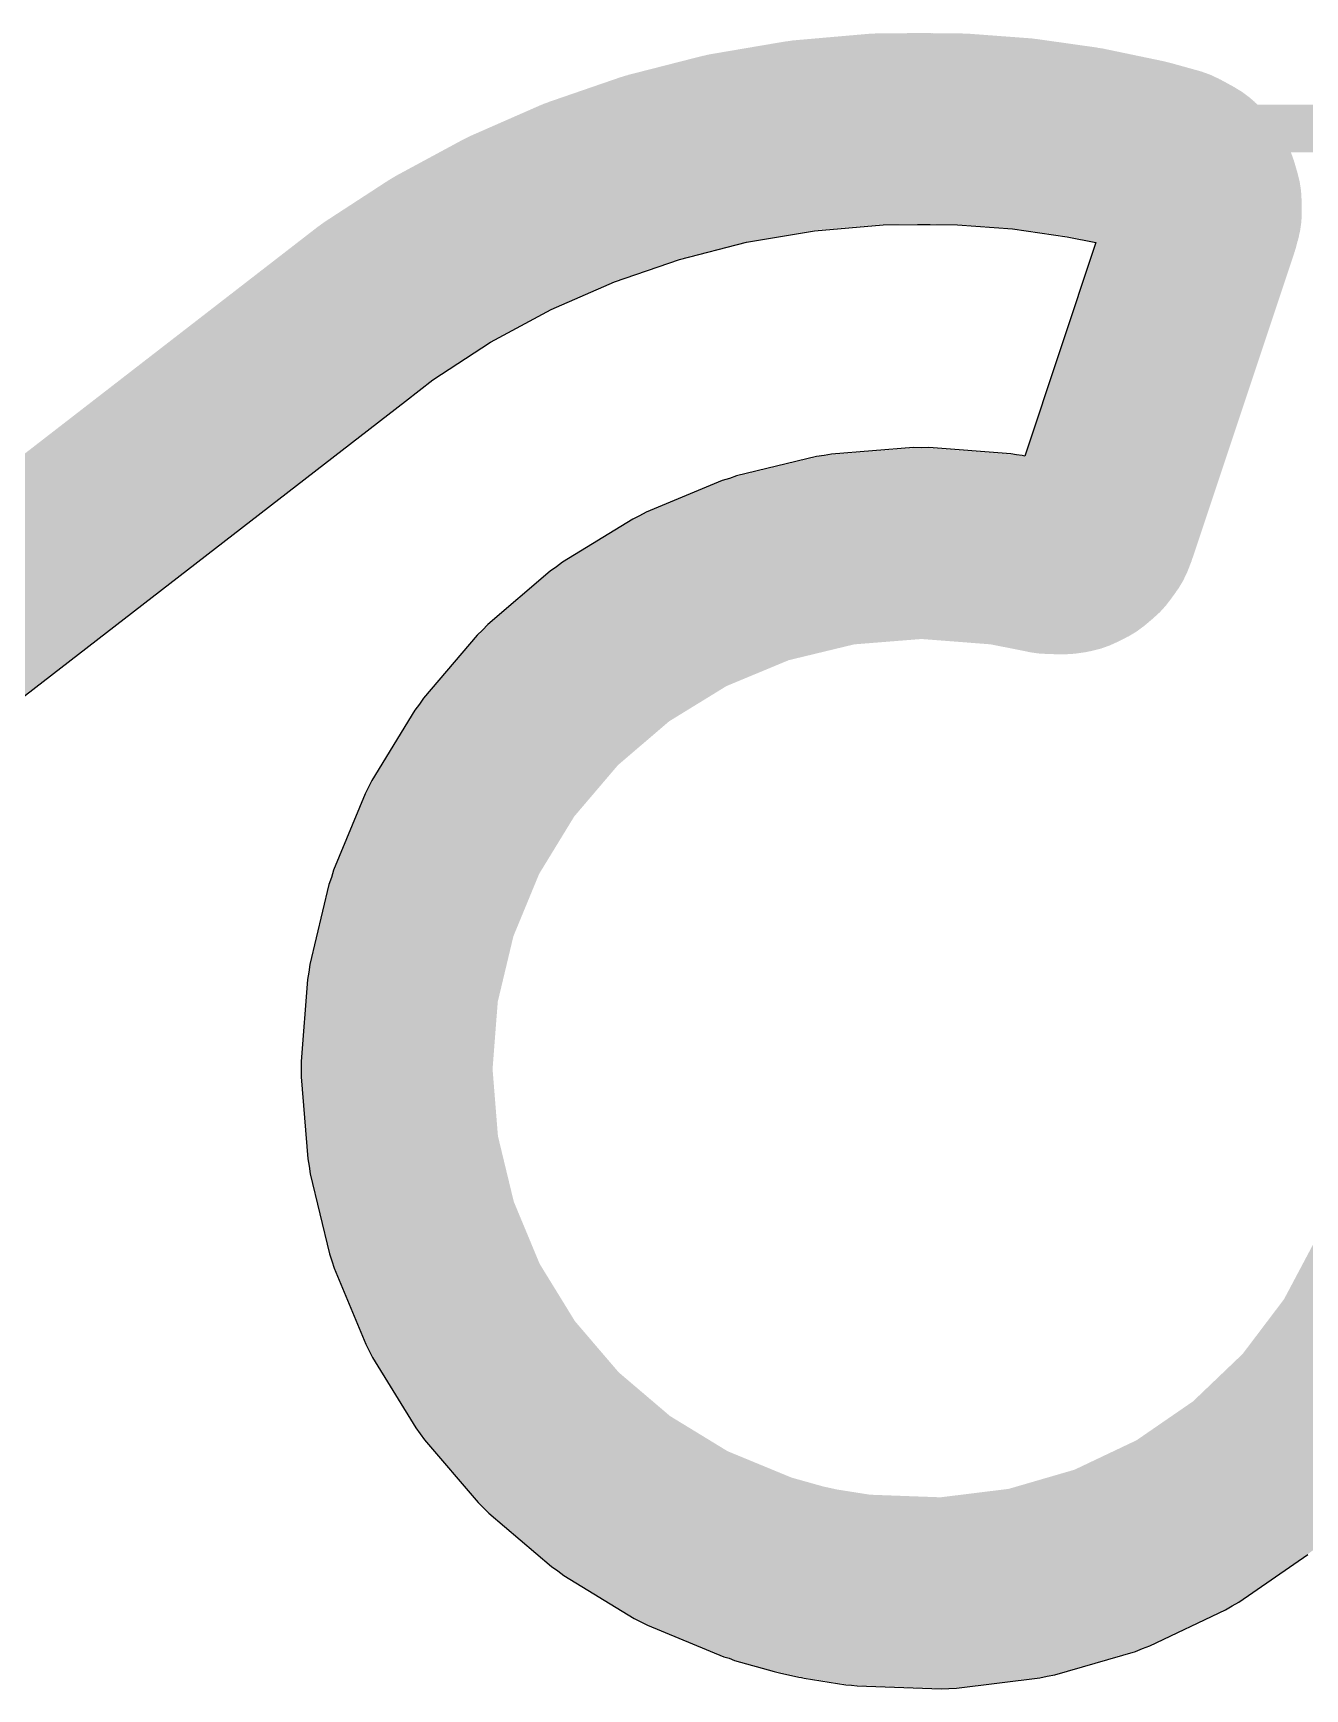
# Model space of a CAD drawing. Header units: inches. Extents: x -5 to 5450, y -4 to 5452.
# Drawn here: x 85.83 to 92.6, y 34.44 to 43.25 of the extents above; entities that cross this region are included whole.
import ezdxf

# ---------------------------------------------------------------- set-up
doc = ezdxf.new("R2010")
doc.units = ezdxf.units.IN
for name, color, linetype in [('Board_outline', 216, 'Continuous'), ('Ground', 76, 'Continuous'), ('Power', 16, 'Continuous'), ('Top Overlay', 2, 'Continuous')]:
    doc.layers.add(name, color=color, linetype=linetype)

msp = doc.modelspace()

# ---------------------------------------------------------------- linework, layer by layer
at = {"layer": 'Board_outline', "const_width": 0.254}
for points in [[(87.50014503999999, 41.69119932, -0.1648772496229974), (90.5352774, 42.73719926)], [(87.50014503999999, 41.69119932, -0.1648772496229974), (90.5352774, 42.73719926)], [(90.60718734, 42.73700114, -0.0655404999999998), (91.8995876, 42.5546012)], [(90.60718734, 42.73700114, -0.0655404999999998), (91.8995876, 42.5546012)], [(91.90279053999998, 42.55330072, -0.0042446399999998), (91.97899054, 42.511599)], [(91.90279053999998, 42.55330072, -0.0042446399999998), (91.97899054, 42.511599)], [(91.99538877999998, 42.49720228, -0.2679539999999975), (92.06549023999999, 42.25720022)], [(91.99538877999998, 42.49720228, -0.2679539999999975), (92.06549023999999, 42.25720022)], [(91.51358888, 40.59970036, -0.2446989999999988), (91.33738908, 40.45060236)], [(91.51358888, 40.59970036, -0.2446989999999988), (91.33738908, 40.45060236)], [(89.91198933999999, 35.01950324, -0.9999970000000014), (91.20928925999999, 40.45490004)], [(89.91198933999999, 35.01950324, -0.9999970000000014), (91.20928925999999, 40.45490004)], [(91.22919016, 40.4501985, -0.0075587299999214), (91.31589052, 40.44679997999999)], [(91.22919016, 40.4501985, -0.0075587299999214), (91.31589052, 40.44679997999999)], [(93.3222924, 38.16100064, -0.5205670000000036), (90.01438943999999, 34.9970979)], [(93.3222924, 38.16100064, -0.5205670000000036), (90.01438943999999, 34.9970979)]]:
    msp.add_lwpolyline(points, format="xyb", dxfattribs=at)
for points in [[(90.5352774, 42.73719926), (90.56069009999999, 42.73719926)], [(90.5352774, 42.73719926), (90.56069009999999, 42.73719926)], [(90.56069009999999, 42.73719926), (90.60718987999999, 42.73700114)], [(90.56069009999999, 42.73719926), (90.60718987999999, 42.73700114)], [(91.89959014, 42.55440054), (91.89959014, 42.5546012)], [(91.89959014, 42.55440054), (91.89959014, 42.5546012)], [(91.89959014, 42.55440054), (91.90279053999998, 42.55330072)], [(91.89959014, 42.55440054), (91.90279053999998, 42.55330072)], [(91.97899054, 42.51160153999999), (91.99538877999998, 42.49719974)], [(91.97899054, 42.51160153999999), (91.99538877999998, 42.49719974)], [(92.05938916, 42.23630109999999), (92.06549023999999, 42.25720022)], [(92.05938916, 42.23630109999999), (92.06549023999999, 42.25720022)], [(91.51928864, 40.61500132), (92.05938916, 42.23630109999999)], [(91.51928864, 40.61500132), (92.05938916, 42.23630109999999)], [(84.3296891, 39.23720118), (87.50014758, 41.69119932)], [(84.3296891, 39.23720118), (87.50014758, 41.69119932)], [(91.51358888, 40.59970036), (91.51928864, 40.61500132)], [(91.51358888, 40.59970036), (91.51928864, 40.61500132)], [(91.20928925999999, 40.45490004), (91.22919016, 40.45020104)], [(91.20928925999999, 40.45490004), (91.22919016, 40.45020104)], [(91.31589052, 40.44679997999999), (91.33738908, 40.45059982)], [(91.31589052, 40.44679997999999), (91.33738908, 40.45059982)], [(89.91198933999999, 35.0195007), (90.01438943999999, 34.99710044)], [(89.91198933999999, 35.0195007), (90.01438943999999, 34.99710044)]]:
    msp.add_lwpolyline(points, dxfattribs=at)
at = {"layer": 'Board_outline', "const_width": 0.127}
for points in [[(90.4717774, 42.73719926, 1), (90.59877739999999, 42.73719926, 1)], [(90.4717774, 42.73719926, 1), (90.59877739999999, 42.73719926, 1)], [(90.4717774, 42.73719926, 1), (90.59877739999999, 42.73719926, 1)], [(90.4717774, 42.73719926, 1), (90.59877739999999, 42.73719926, 1)], [(90.4971901, 42.73719926, 1), (90.62419009999999, 42.73719926, 1)], [(90.4971901, 42.73719926, 1), (90.62419009999999, 42.73719926, 1)], [(90.4971901, 42.73719926, 1), (90.62419009999999, 42.73719926, 1)], [(90.4971901, 42.73719926, 1), (90.62419009999999, 42.73719926, 1)], [(90.54368733999999, 42.73700114, 1), (90.67068733999999, 42.73700114, 1)], [(90.54368733999999, 42.73700114, 1), (90.67068733999999, 42.73700114, 1)], [(90.54368988, 42.73700114, 1), (90.67068988, 42.73700114, 1)], [(90.54368988, 42.73700114, 1), (90.67068988, 42.73700114, 1)], [(91.8360876, 42.5546012, 1), (91.9630876, 42.5546012, 1)], [(91.8360876, 42.5546012, 1), (91.9630876, 42.5546012, 1)], [(91.83609014, 42.5546012, 1), (91.96309013999999, 42.5546012, 1)], [(91.83609014, 42.5546012, 1), (91.96309013999999, 42.5546012, 1)], [(91.83609014, 42.55440054, 1), (91.96309013999999, 42.55440054, 1)], [(91.83609014, 42.55440054, 1), (91.96309013999999, 42.55440054, 1)], [(91.83609014, 42.55440054, 1), (91.96309013999999, 42.55440054, 1)], [(91.83609014, 42.55440054, 1), (91.96309013999999, 42.55440054, 1)], [(91.83929054, 42.55330072, 1), (91.96629054, 42.55330072, 1)], [(91.83929054, 42.55330072, 1), (91.96629054, 42.55330072, 1)], [(91.83929054, 42.55330072, 1), (91.96629054, 42.55330072, 1)], [(91.83929054, 42.55330072, 1), (91.96629054, 42.55330072, 1)], [(91.91549054, 42.51160153999999, 1), (92.04249053999999, 42.51160153999999, 1)], [(91.91549054, 42.51160153999999, 1), (92.04249053999999, 42.51160153999999, 1)], [(91.91549054, 42.511599, 1), (92.04249053999999, 42.511599, 1)], [(91.91549054, 42.511599, 1), (92.04249053999999, 42.511599, 1)], [(91.93188878, 42.49720228, 1), (92.05888877999999, 42.49720228, 1)], [(91.93188878, 42.49720228, 1), (92.05888877999999, 42.49720228, 1)], [(91.93188878, 42.49719974, 1), (92.05888877999999, 42.49719974, 1)], [(91.93188878, 42.49719974, 1), (92.05888877999999, 42.49719974, 1)], [(92.00199024, 42.25720022, 1), (92.12899024, 42.25720022, 1)], [(92.00199024, 42.25720022, 1), (92.12899024, 42.25720022, 1)], [(92.00199024, 42.25720022, 1), (92.12899024, 42.25720022, 1)], [(92.00199024, 42.25720022, 1), (92.12899024, 42.25720022, 1)], [(91.99588915999999, 42.23630109999999, 1), (92.12288916, 42.23630109999999, 1)], [(91.99588915999999, 42.23630109999999, 1), (92.12288916, 42.23630109999999, 1)], [(91.99588915999999, 42.23630109999999, 1), (92.12288916, 42.23630109999999, 1)], [(91.99588915999999, 42.23630109999999, 1), (92.12288916, 42.23630109999999, 1)], [(87.43664504, 41.69119932, 1), (87.56364504, 41.69119932, 1)], [(87.43664504, 41.69119932, 1), (87.56364504, 41.69119932, 1)], [(87.43664757999998, 41.69119932, 1), (87.56364758, 41.69119932, 1)], [(87.43664757999998, 41.69119932, 1), (87.56364758, 41.69119932, 1)], [(91.45008888, 40.59970036, 1), (91.57708887999999, 40.59970036, 1)], [(91.45008888, 40.59970036, 1), (91.57708887999999, 40.59970036, 1)], [(91.45008888, 40.59970036, 1), (91.57708887999999, 40.59970036, 1)], [(91.45008888, 40.59970036, 1), (91.57708887999999, 40.59970036, 1)], [(91.45578864, 40.61500132, 1), (91.58278864, 40.61500132, 1)], [(91.45578864, 40.61500132, 1), (91.58278864, 40.61500132, 1)], [(91.45578864, 40.61500132, 1), (91.58278864, 40.61500132, 1)], [(91.45578864, 40.61500132, 1), (91.58278864, 40.61500132, 1)], [(91.14578925999999, 40.45490004, 1), (91.27278926, 40.45490004, 1)], [(91.14578925999999, 40.45490004, 1), (91.27278926, 40.45490004, 1)], [(91.14578925999999, 40.45490004, 1), (91.27278926, 40.45490004, 1)], [(91.14578925999999, 40.45490004, 1), (91.27278926, 40.45490004, 1)], [(91.16569016, 40.45020104, 1), (91.29269015999999, 40.45020104, 1)], [(91.16569016, 40.45020104, 1), (91.29269015999999, 40.45020104, 1)], [(91.16569016, 40.4501985, 1), (91.29269015999999, 40.4501985, 1)], [(91.16569016, 40.4501985, 1), (91.29269015999999, 40.4501985, 1)], [(91.25239051999999, 40.44679997999999, 1), (91.37939052, 40.44679997999999, 1)], [(91.25239051999999, 40.44679997999999, 1), (91.37939052, 40.44679997999999, 1)], [(91.25239051999999, 40.44679997999999, 1), (91.37939052, 40.44679997999999, 1)], [(91.25239051999999, 40.44679997999999, 1), (91.37939052, 40.44679997999999, 1)], [(91.27388907999999, 40.45060236, 1), (91.40088908, 40.45060236, 1)], [(91.27388907999999, 40.45060236, 1), (91.40088908, 40.45060236, 1)], [(91.27388907999999, 40.45059982, 1), (91.40088908, 40.45059982, 1)], [(91.27388907999999, 40.45059982, 1), (91.40088908, 40.45059982, 1)], [(89.84848934, 35.01950324, 1), (89.97548934, 35.01950324, 1)], [(89.84848934, 35.01950324, 1), (89.97548934, 35.01950324, 1)], [(89.84848934, 35.0195007, 1), (89.97548934, 35.0195007, 1)], [(89.84848934, 35.0195007, 1), (89.97548934, 35.0195007, 1)], [(89.95088944, 34.99710044, 1), (90.07788943999999, 34.99710044, 1)], [(89.95088944, 34.99710044, 1), (90.07788943999999, 34.99710044, 1)], [(89.95088944, 34.9970979, 1), (90.07788943999999, 34.9970979, 1)], [(89.95088944, 34.9970979, 1), (90.07788943999999, 34.9970979, 1)]]:
    msp.add_lwpolyline(points, format="xyb", close=True, dxfattribs=at)
at = {"layer": 'Ground'}
for p, q in [((89.9887202, 42.19400502), (90.35437352, 42.22581344)), ((90.35437352, 42.22581344), (90.53638229999999, 42.22674053999999)), ((90.53638229999999, 42.22674053999999), (90.5596233, 42.22674053999999)), ((90.5596233, 42.22674053999999), (90.60382184, 42.2265475)), ((90.60382184, 42.2265475), (90.74937399999999, 42.22519368)), ((90.74937399999999, 42.22519368), (91.04250524, 42.20323792)), ((91.04250524, 42.20323792), (91.3335613, 42.16216104)), ((89.27128196, 42.04159231999999), (89.62689212, 42.13246336)), ((89.62689212, 42.13246336), (89.9887202, 42.19400502)), ((91.48605528, 42.13035008), (91.10791785999999, 40.99523932)), ((91.3335613, 42.16216104), (91.48605528, 42.13035008)), ((88.92431288, 41.92201674), (89.27128196, 42.04159231999999)), ((88.58821246, 41.77450116), (88.92431288, 41.92201674)), ((88.26529717999999, 41.60005904), (88.58821246, 41.77450116)), ((87.95771841999999, 41.39986132), (88.26529717999999, 41.60005904)), ((87.81260822, 41.28754506), (87.95771841999999, 41.39986132)), ((84.6421345, 38.83353422), (87.81259044, 41.28752728)), ((87.81259044, 41.28752728), (87.81260822, 41.28754506)), ((90.000074, 40.99244531999999), (89.57388994, 40.8895296)), ((90.03977674, 40.99799014), (90.000074, 40.99244531999999)), ((90.0791696, 41.00507928), (90.03977674, 40.99799014)), ((90.51620199999999, 41.04006016), (90.0791696, 41.00507928)), ((90.5562578, 41.0393261), (90.51620199999999, 41.04006016)), ((90.59630597999998, 41.04016684), (90.5562578, 41.0393261)), ((91.0334349, 41.00634674), (90.59630597999998, 41.04016684)), ((91.06304876, 41.0010991), (91.0334349, 41.00634674)), ((91.09298011999999, 40.9981908), (91.06304876, 41.0010991)), ((91.10791785999999, 40.99523932), (91.09298011999999, 40.9981908)), ((89.53606171999999, 40.87635461999999), (89.49774074, 40.8646757)), ((89.57388994, 40.8895296), (89.53606171999999, 40.87635461999999)), ((89.49774074, 40.8646757), (89.09290284, 40.69635498)), ((89.02158472, 40.65989836), (88.64806248, 40.43032046)), ((89.05760446, 40.6774269), (89.02158472, 40.65989836)), ((89.09290284, 40.69635498), (89.05760446, 40.6774269)), ((88.58332041999999, 40.38315265999999), (88.25031118, 40.09796908)), ((88.61618039999999, 40.40611934), (88.58332041999999, 40.38315265999999)), ((88.64806248, 40.43032046), (88.61618039999999, 40.40611934)), ((88.25031118, 40.09796908), (88.22257945999999, 40.06905118)), ((88.19374538, 40.04125342), (87.90944825999999, 39.70748726)), ((88.22257945999999, 40.06905118), (88.19374538, 40.04125342)), ((87.8865781, 39.67458155999999), (87.86245571999999, 39.64262582)), ((87.90944825999999, 39.70748726), (87.8865781, 39.67458155999999)), ((87.86245571999999, 39.64262582), (87.63386842, 39.26849398)), ((87.61642878, 39.23241582), (87.59759976, 39.1970768)), ((87.63386842, 39.26849398), (87.61642878, 39.23241582)), ((87.59759976, 39.1970768), (87.430356, 38.7917944)), ((87.430356, 38.7917944), (87.41877868, 38.75344294)), ((87.4057053, 38.7155817), (87.30391988, 38.28912586)), ((87.41877868, 38.75344294), (87.4057053, 38.7155817)), ((87.29848174, 38.24942312), (87.29149419999999, 38.2099947)), ((87.30391988, 38.28912586), (87.29848174, 38.24942312)), ((87.29149419999999, 38.2099947), (87.25767409999999, 37.77286832)), ((87.25767409999999, 37.77286832), (87.25851483999999, 37.73282014)), ((87.25851483999999, 37.73282014), (87.25778077999999, 37.69276687999999)), ((87.25778077999999, 37.69276687999999), (87.29276166, 37.2557294)), ((87.29276166, 37.2557294), (87.2998508, 37.21633654)), ((87.2998508, 37.21633654), (87.30539562, 37.1766338)), ((87.30539562, 37.1766338), (87.40831134, 36.75044974)), ((87.40831134, 36.75044974), (87.42148377999999, 36.7126266)), ((87.42148377999999, 36.7126266), (87.43316524, 36.67430308)), ((87.43316524, 36.67430308), (87.60148342, 36.26946518)), ((87.60148342, 36.26946518), (87.62040895999999, 36.23416934)), ((87.62040895999999, 36.23416934), (87.63794258, 36.19814452)), ((87.63794258, 36.19814452), (87.86751794, 35.82461974)), ((87.86751794, 35.82461974), (87.89174953999999, 35.79269702)), ((87.89174953999999, 35.79269702), (87.91468574, 35.75988022)), ((87.91468574, 35.75988022), (88.19986678, 35.42687351999999)), ((88.19986678, 35.42687351999999), (88.22876435999999, 35.39916212)), ((88.22876435999999, 35.39916212), (88.25657989999999, 35.37030772)), ((88.25657989999999, 35.37030772), (88.5903486, 35.08600806)), ((88.5903486, 35.08600806), (88.62321874, 35.0631633)), ((88.62321874, 35.0631633), (88.65521258, 35.03901044)), ((92.24615028, 34.89651136), (92.6138864, 35.1498027)), ((88.65521258, 35.03901044), (89.02934187999999, 34.81042567999999)), ((92.21040993999999, 34.87675523999999), (92.24615028, 34.89651136)), ((89.02934187999999, 34.81042567999999), (89.06542004, 34.79298604)), ((91.7720923, 34.66427916), (92.17548239999999, 34.85575452)), ((92.17548239999999, 34.85575452), (92.21040993999999, 34.87675523999999)), ((89.06542004, 34.79298604), (89.10075906, 34.77415702)), ((89.10075906, 34.77415702), (89.50604399999999, 34.60691326)), ((91.26709204, 34.51053041999999), (91.69583388, 34.63529776)), ((91.69583388, 34.63529776), (91.73369258, 34.65047934)), ((91.73369258, 34.65047934), (91.7720923, 34.66427916)), ((89.50604399999999, 34.60691326), (89.53481966, 34.59822646)), ((89.53481966, 34.59822646), (89.56285109999999, 34.58729683999999)), ((89.56285109999999, 34.58729683999999), (89.77408004, 34.52802594)), ((89.77408004, 34.52802594), (89.78873838, 34.52542751999999)), ((89.78873838, 34.52542751999999), (89.80287856, 34.52084282)), ((89.80287856, 34.52084282), (89.90527612, 34.49843747999999)), ((89.90527612, 34.49843747999999), (89.92016559999999, 34.49668488)), ((89.92016559999999, 34.49668488), (89.93468169999998, 34.49290028)), ((89.93468169999998, 34.49290028), (90.15538484, 34.45801083999999)), ((90.15538484, 34.45801083999999), (90.18595627999998, 34.4562176)), ((90.18595627999998, 34.4562176), (90.21631436, 34.45209518)), ((90.21631436, 34.45209518), (90.66253902, 34.43567153999999)), ((90.74404254, 34.43919451999999), (91.18718617999998, 34.49406614)), ((91.18718617999998, 34.49406614), (91.2270083, 34.5030298)), ((91.2270083, 34.5030298), (91.26709204, 34.51053041999999)), ((90.66253902, 34.43567153999999), (90.70326284, 34.43817344)), ((90.70326284, 34.43817344), (90.74404254, 34.43919451999999))]:
    msp.add_line(p, q, dxfattribs=at)
at = {"layer": 'Ground', "const_width": 1.016}
for points in [[(89.52072519999999, 42.63219566), (89.92368857999999, 42.70073502)], [(89.92368857999999, 42.70073502), (90.33090137999999, 42.73615786)], [(90.33090137999999, 42.73615786), (90.5352774, 42.73719926)], [(90.5352774, 42.73719926), (90.56069009999999, 42.73719926)], [(90.56069009999999, 42.73719926), (90.60718734, 42.73699606)], [(90.60718734, 42.73699606), (90.77085731999999, 42.7354746)], [(90.77085731999999, 42.7354746), (91.09729304, 42.71102456)], [(91.09729304, 42.71102456), (91.4214326, 42.66527661999999)], [(91.4214326, 42.66527661999999), (91.74188661999999, 42.5984289)], [(89.1247011, 42.53099951999999), (89.52072519999999, 42.63219566)], [(91.74188661999999, 42.5984289), (91.8995876, 42.5546012)], [(88.73825534, 42.39781716), (89.1247011, 42.53099951999999)], [(91.8995876, 42.5546012), (91.91235617999999, 42.54816738)], [(91.91235617999999, 42.54816738), (91.9314519, 42.53782196)], [(91.9314519, 42.53782196), (91.95050189999999, 42.5273978)], [(91.95050189999999, 42.5273978), (91.97899054, 42.511599)], [(91.97899054, 42.511599), (91.99538624, 42.4971972)], [(91.99538624, 42.4971972), (92.01917841999999, 42.47444642)], [(88.36396855999999, 42.23354266), (88.73825534, 42.39781716)], [(92.01917841999999, 42.47444642), (92.05336428, 42.41818542)], [(92.05336428, 42.41818542), (92.07182245999999, 42.35499275999999)], [(92.07182245999999, 42.35499275999999), (92.07329566, 42.28917374)], [(88.00433758, 42.03926822), (88.36396855999999, 42.23354266)], [(91.51928864, 40.61500132), (92.05938916, 42.23630109999999)], [(92.05938916, 42.23630109999999), (92.06549023999999, 42.25720022)], [(92.06549023999999, 42.25720022), (92.07329566, 42.28917374)], [(87.6617627, 41.81629177999999), (88.00433758, 42.03926822)], [(87.50014503999999, 41.69119423999999), (87.6617627, 41.81629177999999)], [(84.3296891, 39.23720118), (87.50014503999999, 41.69119423999999)], [(91.4667335, 40.5230584), (91.50216904, 40.57180862)], [(91.50216904, 40.57180862), (91.51358379999999, 40.59969782)], [(91.51358379999999, 40.59969782), (91.51928864, 40.61500132)], [(89.6937119, 40.39333298), (90.11989596, 40.4962487)], [(90.11989596, 40.4962487), (90.5569309, 40.53122958)], [(90.5569309, 40.53122958), (90.99405981999999, 40.49740947999999)], [(90.99405981999999, 40.49740947999999), (91.20928672, 40.45489496)], [(91.33738908, 40.45060236), (91.36677941999999, 40.45724446)], [(91.36677941999999, 40.45724446), (91.42072393999999, 40.48412527999999)], [(91.42072393999999, 40.48412527999999), (91.4667335, 40.5230584)], [(89.28887399999999, 40.22501226), (89.6937119, 40.39333298)], [(91.20928672, 40.45489496), (91.22919016, 40.4501985)], [(91.22919016, 40.4501985), (91.26171231999999, 40.44922568)], [(91.26171231999999, 40.44922568), (91.28338613999999, 40.44837732)], [(91.28338613999999, 40.44837732), (91.30505488, 40.44736386)], [(91.30505488, 40.44736386), (91.33738908, 40.45060236)], [(88.91535176, 39.99543689999999), (89.28887399999999, 40.22501226)], [(88.58234252, 39.71025331999999), (88.91535176, 39.99543689999999)], [(88.29804539999999, 39.37648716), (88.58234252, 39.71025331999999)], [(88.06946063999999, 39.00235786), (88.29804539999999, 39.37648716)], [(87.90221688, 38.59707546), (88.06946063999999, 39.00235786)], [(87.80043146, 38.17061962), (87.90221688, 38.59707546)], [(87.76661135999998, 37.73349323999999), (87.80043146, 38.17061962)], [(87.76661135999998, 37.73349323999999), (87.80159224, 37.29645576)], [(87.80159224, 37.29645576), (87.90450796, 36.8702717)], [(87.90450796, 36.8702717), (88.07282614, 36.46543379999999)], [(92.91641818, 36.23493895999999), (93.1256456, 36.62941366)], [(88.07282614, 36.46543379999999), (88.30240149999999, 36.09191156)], [(92.64701815999999, 35.8788335), (92.91641818, 36.23493895999999)], [(88.30240149999999, 36.09191156), (88.58758254, 35.75890232)], [(92.32432894, 35.57019047999999), (92.64701815999999, 35.8788335)], [(88.58758254, 35.75890232), (88.9213487, 35.47460266)], [(91.95659281999998, 35.31689914), (92.32432894, 35.57019047999999)], [(88.9213487, 35.47460266), (89.29547799999999, 35.2460179)], [(91.55320271999999, 35.12542378), (91.95659281999998, 35.31689914)], [(89.29547799999999, 35.2460179), (89.7007604, 35.07877414)], [(91.12446088, 35.00065644), (91.55320271999999, 35.12542378)], [(89.7007604, 35.07877414), (89.91198933999999, 35.01950324)], [(89.91198933999999, 35.01950324), (90.01438689999999, 34.9970979)], [(90.01438689999999, 34.9970979), (90.23509003999999, 34.96220846)], [(90.68131469999999, 34.94578481999999), (91.12446088, 35.00065644)], [(90.23509003999999, 34.96220846), (90.68131469999999, 34.94578481999999)]]:
    msp.add_lwpolyline(points, dxfattribs=at)
at = {"layer": 'Ground', "const_width": 0.508}
for points in [[(89.66968858, 42.70073502, 1), (90.17768858, 42.70073502, 1)], [(89.66968858, 42.70073502, 1), (90.17768858, 42.70073502, 1)], [(90.07690138, 42.73615786, 1), (90.58490137999999, 42.73615786, 1)], [(90.07690138, 42.73615786, 1), (90.58490137999999, 42.73615786, 1)], [(90.2812774, 42.73719926, 1), (90.78927739999999, 42.73719926, 1)], [(90.2812774, 42.73719926, 1), (90.78927739999999, 42.73719926, 1)], [(90.3066901, 42.73719926, 1), (90.8146901, 42.73719926, 1)], [(90.3066901, 42.73719926, 1), (90.8146901, 42.73719926, 1)], [(90.35318733999999, 42.73699606, 1), (90.86118734, 42.73699606, 1)], [(90.35318733999999, 42.73699606, 1), (90.86118734, 42.73699606, 1)], [(90.51685731999999, 42.7354746, 1), (91.02485732, 42.7354746, 1)], [(90.51685731999999, 42.7354746, 1), (91.02485732, 42.7354746, 1)], [(90.84329303999999, 42.71102456, 1), (91.35129303999999, 42.71102456, 1)], [(90.84329303999999, 42.71102456, 1), (91.35129303999999, 42.71102456, 1)], [(91.16743259999998, 42.66527661999999, 1), (91.6754326, 42.66527661999999, 1)], [(91.16743259999998, 42.66527661999999, 1), (91.6754326, 42.66527661999999, 1)], [(89.2667252, 42.63219566, 1), (89.7747252, 42.63219566, 1)], [(89.2667252, 42.63219566, 1), (89.7747252, 42.63219566, 1)], [(91.48788662, 42.5984289, 1), (91.99588662, 42.5984289, 1)], [(91.48788662, 42.5984289, 1), (91.99588662, 42.5984289, 1)], [(88.87070109999999, 42.53099951999999, 1), (89.3787011, 42.53099951999999, 1)], [(88.87070109999999, 42.53099951999999, 1), (89.3787011, 42.53099951999999, 1)], [(91.6455876, 42.5546012, 1), (92.1535876, 42.5546012, 1)], [(91.6455876, 42.5546012, 1), (92.1535876, 42.5546012, 1)], [(91.65835618, 42.54816738, 1), (92.16635618, 42.54816738, 1)], [(91.65835618, 42.54816738, 1), (92.16635618, 42.54816738, 1)], [(91.6774519, 42.53782196, 1), (92.18545189999999, 42.53782196, 1)], [(91.6774519, 42.53782196, 1), (92.18545189999999, 42.53782196, 1)], [(91.69650189999999, 42.5273978, 1), (92.2045019, 42.5273978, 1)], [(91.69650189999999, 42.5273978, 1), (92.2045019, 42.5273978, 1)], [(91.72499054, 42.511599, 1), (92.23299054, 42.511599, 1)], [(91.72499054, 42.511599, 1), (92.23299054, 42.511599, 1)], [(91.74138623999998, 42.4971972, 1), (92.24938623999999, 42.4971972, 1)], [(91.74138623999998, 42.4971972, 1), (92.24938623999999, 42.4971972, 1)], [(88.48425533999999, 42.39781716, 1), (88.99225534, 42.39781716, 1)], [(88.48425533999999, 42.39781716, 1), (88.99225534, 42.39781716, 1)], [(91.76517841999998, 42.47444642, 1), (92.27317842, 42.47444642, 1)], [(91.76517841999998, 42.47444642, 1), (92.27317842, 42.47444642, 1)], [(91.79936427999999, 42.41818542, 1), (92.30736427999999, 42.41818542, 1)], [(91.79936427999999, 42.41818542, 1), (92.30736427999999, 42.41818542, 1)], [(91.81782245999999, 42.35499275999999, 1), (92.32582245999998, 42.35499275999999, 1)], [(91.81782245999999, 42.35499275999999, 1), (92.32582245999998, 42.35499275999999, 1)], [(88.10996856, 42.23354266, 1), (88.61796856, 42.23354266, 1)], [(88.10996856, 42.23354266, 1), (88.61796856, 42.23354266, 1)], [(91.80538916, 42.23630109999999, 1), (92.31338916, 42.23630109999999, 1)], [(91.80538916, 42.23630109999999, 1), (92.31338916, 42.23630109999999, 1)], [(91.81149024, 42.25720022, 1), (92.31949024, 42.25720022, 1)], [(91.81149024, 42.25720022, 1), (92.31949024, 42.25720022, 1)], [(91.81929566, 42.28917374, 1), (92.32729565999999, 42.28917374, 1)], [(91.81929566, 42.28917374, 1), (92.32729565999999, 42.28917374, 1)], [(87.75033758, 42.03926822, 1), (88.25833757999999, 42.03926822, 1)], [(87.75033758, 42.03926822, 1), (88.25833757999999, 42.03926822, 1)], [(87.4077627, 41.81629177999999, 1), (87.91576269999999, 41.81629177999999, 1)], [(87.4077627, 41.81629177999999, 1), (87.91576269999999, 41.81629177999999, 1)], [(87.24614504, 41.69119423999999, 1), (87.75414504, 41.69119423999999, 1)], [(87.24614504, 41.69119423999999, 1), (87.75414504, 41.69119423999999, 1)], [(91.24816904, 40.57180862, 1), (91.75616903999999, 40.57180862, 1)], [(91.24816904, 40.57180862, 1), (91.75616903999999, 40.57180862, 1)], [(91.25958379999999, 40.59969782, 1), (91.76758379999998, 40.59969782, 1)], [(91.25958379999999, 40.59969782, 1), (91.76758379999998, 40.59969782, 1)], [(91.26528864, 40.61500132, 1), (91.77328863999999, 40.61500132, 1)], [(91.26528864, 40.61500132, 1), (91.77328863999999, 40.61500132, 1)], [(89.86589595999999, 40.4962487, 1), (90.37389595999998, 40.4962487, 1)], [(89.86589595999999, 40.4962487, 1), (90.37389595999998, 40.4962487, 1)], [(90.30293089999999, 40.53122958, 1), (90.81093089999999, 40.53122958, 1)], [(90.30293089999999, 40.53122958, 1), (90.81093089999999, 40.53122958, 1)], [(90.74005982, 40.49740947999999, 1), (91.24805982, 40.49740947999999, 1)], [(90.74005982, 40.49740947999999, 1), (91.24805982, 40.49740947999999, 1)], [(91.11277942, 40.45724446, 1), (91.62077941999999, 40.45724446, 1)], [(91.11277942, 40.45724446, 1), (91.62077941999999, 40.45724446, 1)], [(91.16672394, 40.48412527999999, 1), (91.67472394, 40.48412527999999, 1)], [(91.16672394, 40.48412527999999, 1), (91.67472394, 40.48412527999999, 1)], [(91.2127335, 40.5230584, 1), (91.7207335, 40.5230584, 1)], [(91.2127335, 40.5230584, 1), (91.7207335, 40.5230584, 1)], [(89.43971189999999, 40.39333298, 1), (89.9477119, 40.39333298, 1)], [(89.43971189999999, 40.39333298, 1), (89.9477119, 40.39333298, 1)], [(90.95528671999999, 40.45489496, 1), (91.46328671999999, 40.45489496, 1)], [(90.95528671999999, 40.45489496, 1), (91.46328671999999, 40.45489496, 1)], [(90.97519016, 40.4501985, 1), (91.48319015999999, 40.4501985, 1)], [(90.97519016, 40.4501985, 1), (91.48319015999999, 40.4501985, 1)], [(91.00771232, 40.44922568, 1), (91.51571231999999, 40.44922568, 1)], [(91.00771232, 40.44922568, 1), (91.51571231999999, 40.44922568, 1)], [(91.02938613999999, 40.44837732, 1), (91.53738614, 40.44837732, 1)], [(91.02938613999999, 40.44837732, 1), (91.53738614, 40.44837732, 1)], [(91.05105488, 40.44736386, 1), (91.55905487999999, 40.44736386, 1)], [(91.05105488, 40.44736386, 1), (91.55905487999999, 40.44736386, 1)], [(91.08338908, 40.45060236, 1), (91.59138908, 40.45060236, 1)], [(91.08338908, 40.45060236, 1), (91.59138908, 40.45060236, 1)], [(89.034874, 40.22501226, 1), (89.542874, 40.22501226, 1)], [(89.034874, 40.22501226, 1), (89.542874, 40.22501226, 1)], [(88.66135176, 39.99543689999999, 1), (89.16935176, 39.99543689999999, 1)], [(88.66135176, 39.99543689999999, 1), (89.16935176, 39.99543689999999, 1)], [(88.32834251999999, 39.71025331999999, 1), (88.83634251999999, 39.71025331999999, 1)], [(88.32834251999999, 39.71025331999999, 1), (88.83634251999999, 39.71025331999999, 1)], [(88.0440454, 39.37648716, 1), (88.5520454, 39.37648716, 1)], [(88.0440454, 39.37648716, 1), (88.5520454, 39.37648716, 1)], [(87.81546064, 39.00235786, 1), (88.32346064, 39.00235786, 1)], [(87.81546064, 39.00235786, 1), (88.32346064, 39.00235786, 1)], [(87.64821687999999, 38.59707546, 1), (88.15621688, 38.59707546, 1)], [(87.64821687999999, 38.59707546, 1), (88.15621688, 38.59707546, 1)], [(87.54643146, 38.17061962, 1), (88.05443146, 38.17061962, 1)], [(87.54643146, 38.17061962, 1), (88.05443146, 38.17061962, 1)], [(87.51261136, 37.73349323999999, 1), (88.02061136, 37.73349323999999, 1)], [(87.51261136, 37.73349323999999, 1), (88.02061136, 37.73349323999999, 1)], [(87.54759223999999, 37.29645576, 1), (88.05559224, 37.29645576, 1)], [(87.54759223999999, 37.29645576, 1), (88.05559224, 37.29645576, 1)], [(87.65050796, 36.8702717, 1), (88.15850796, 36.8702717, 1)], [(87.65050796, 36.8702717, 1), (88.15850796, 36.8702717, 1)], [(87.81882614, 36.46543379999999, 1), (88.32682614, 36.46543379999999, 1)], [(87.81882614, 36.46543379999999, 1), (88.32682614, 36.46543379999999, 1)], [(92.66241818, 36.23493895999999, 1), (93.17041818, 36.23493895999999, 1)], [(92.66241818, 36.23493895999999, 1), (93.17041818, 36.23493895999999, 1)], [(88.0484015, 36.09191156, 1), (88.55640149999999, 36.09191156, 1)], [(88.0484015, 36.09191156, 1), (88.55640149999999, 36.09191156, 1)], [(92.39301816, 35.8788335, 1), (92.90101815999999, 35.8788335, 1)], [(92.39301816, 35.8788335, 1), (92.90101815999999, 35.8788335, 1)], [(88.33358254, 35.75890232, 1), (88.84158253999999, 35.75890232, 1)], [(88.33358254, 35.75890232, 1), (88.84158253999999, 35.75890232, 1)], [(92.07032894, 35.57019047999999, 1), (92.57832893999999, 35.57019047999999, 1)], [(92.07032894, 35.57019047999999, 1), (92.57832893999999, 35.57019047999999, 1)], [(88.66734869999999, 35.47460266, 1), (89.1753487, 35.47460266, 1)], [(88.66734869999999, 35.47460266, 1), (89.1753487, 35.47460266, 1)], [(91.70259281999999, 35.31689914, 1), (92.21059282, 35.31689914, 1)], [(91.70259281999999, 35.31689914, 1), (92.21059282, 35.31689914, 1)], [(89.041478, 35.2460179, 1), (89.549478, 35.2460179, 1)], [(89.041478, 35.2460179, 1), (89.549478, 35.2460179, 1)], [(91.29920272, 35.12542378, 1), (91.80720271999999, 35.12542378, 1)], [(91.29920272, 35.12542378, 1), (91.80720271999999, 35.12542378, 1)], [(89.4467604, 35.07877414, 1), (89.9547604, 35.07877414, 1)], [(89.4467604, 35.07877414, 1), (89.9547604, 35.07877414, 1)], [(89.65798934, 35.01950324, 1), (90.16598934, 35.01950324, 1)], [(89.65798934, 35.01950324, 1), (90.16598934, 35.01950324, 1)], [(89.76038689999999, 34.9970979, 1), (90.2683869, 34.9970979, 1)], [(89.76038689999999, 34.9970979, 1), (90.2683869, 34.9970979, 1)], [(90.87046088, 35.00065644, 1), (91.37846087999999, 35.00065644, 1)], [(90.87046088, 35.00065644, 1), (91.37846087999999, 35.00065644, 1)], [(89.98109004, 34.96220846, 1), (90.48909004, 34.96220846, 1)], [(89.98109004, 34.96220846, 1), (90.48909004, 34.96220846, 1)], [(90.4273147, 34.94578481999999, 1), (90.93531469999999, 34.94578481999999, 1)], [(90.4273147, 34.94578481999999, 1), (90.93531469999999, 34.94578481999999, 1)]]:
    msp.add_lwpolyline(points, format="xyb", close=True, dxfattribs=at)
at = {"layer": 'Power'}
for p, q in [((89.9887202, 42.19400502), (90.35437352, 42.22581344)), ((90.35437352, 42.22581344), (90.53638229999999, 42.22674053999999)), ((90.53638229999999, 42.22674053999999), (90.5596233, 42.22674053999999)), ((90.5596233, 42.22674053999999), (90.60382184, 42.2265475)), ((90.60382184, 42.2265475), (90.74937399999999, 42.22519368)), ((90.74937399999999, 42.22519368), (91.04250524, 42.20323792)), ((91.04250524, 42.20323792), (91.3335613, 42.16216104)), ((89.27128196, 42.04159231999999), (89.62689212, 42.13246336)), ((89.62689212, 42.13246336), (89.9887202, 42.19400502)), ((91.48605528, 42.13035008), (91.10791785999999, 40.99523932)), ((91.3335613, 42.16216104), (91.48605528, 42.13035008)), ((88.92431288, 41.92201674), (89.27128196, 42.04159231999999)), ((88.58821246, 41.77450116), (88.92431288, 41.92201674)), ((88.26529717999999, 41.60005904), (88.58821246, 41.77450116)), ((87.95771841999999, 41.39986132), (88.26529717999999, 41.60005904)), ((87.81260822, 41.28754506), (87.95771841999999, 41.39986132)), ((84.6421345, 38.83353422), (87.81259044, 41.28752728)), ((87.81259044, 41.28752728), (87.81260822, 41.28754506)), ((90.000074, 40.99244531999999), (89.57388994, 40.8895296)), ((90.03977674, 40.99799014), (90.000074, 40.99244531999999)), ((90.0791696, 41.00507928), (90.03977674, 40.99799014)), ((90.51620199999999, 41.04006016), (90.0791696, 41.00507928)), ((90.5562578, 41.0393261), (90.51620199999999, 41.04006016)), ((90.59630597999998, 41.04016684), (90.5562578, 41.0393261)), ((91.0334349, 41.00634674), (90.59630597999998, 41.04016684)), ((91.06304876, 41.0010991), (91.0334349, 41.00634674)), ((91.09298011999999, 40.9981908), (91.06304876, 41.0010991)), ((91.10791785999999, 40.99523932), (91.09298011999999, 40.9981908)), ((89.53606171999999, 40.87635461999999), (89.49774074, 40.8646757)), ((89.57388994, 40.8895296), (89.53606171999999, 40.87635461999999)), ((89.49774074, 40.8646757), (89.09290284, 40.69635498)), ((89.02158472, 40.65989836), (88.64806248, 40.43032046)), ((89.05760446, 40.6774269), (89.02158472, 40.65989836)), ((89.09290284, 40.69635498), (89.05760446, 40.6774269)), ((88.58332041999999, 40.38315265999999), (88.25031118, 40.09796908)), ((88.61618039999999, 40.40611934), (88.58332041999999, 40.38315265999999)), ((88.64806248, 40.43032046), (88.61618039999999, 40.40611934)), ((88.25031118, 40.09796908), (88.22257945999999, 40.06905118)), ((88.19374538, 40.04125342), (87.90944825999999, 39.70748726)), ((88.22257945999999, 40.06905118), (88.19374538, 40.04125342)), ((87.8865781, 39.67458155999999), (87.86245571999999, 39.64262582)), ((87.90944825999999, 39.70748726), (87.8865781, 39.67458155999999)), ((87.86245571999999, 39.64262582), (87.63386842, 39.26849398)), ((87.61642878, 39.23241582), (87.59759976, 39.1970768)), ((87.63386842, 39.26849398), (87.61642878, 39.23241582)), ((87.59759976, 39.1970768), (87.430356, 38.7917944)), ((87.430356, 38.7917944), (87.41877868, 38.75344294)), ((87.4057053, 38.7155817), (87.30391988, 38.28912586)), ((87.41877868, 38.75344294), (87.4057053, 38.7155817)), ((87.29848174, 38.24942312), (87.29149419999999, 38.2099947)), ((87.30391988, 38.28912586), (87.29848174, 38.24942312)), ((87.29149419999999, 38.2099947), (87.25767409999999, 37.77286832)), ((87.25767409999999, 37.77286832), (87.25851483999999, 37.73282014)), ((87.25851483999999, 37.73282014), (87.25778077999999, 37.69276687999999)), ((87.25778077999999, 37.69276687999999), (87.29276166, 37.2557294)), ((87.29276166, 37.2557294), (87.2998508, 37.21633654)), ((87.2998508, 37.21633654), (87.30539562, 37.1766338)), ((87.30539562, 37.1766338), (87.40831134, 36.75044974)), ((87.40831134, 36.75044974), (87.42148377999999, 36.7126266)), ((87.42148377999999, 36.7126266), (87.43316524, 36.67430308)), ((87.43316524, 36.67430308), (87.60148342, 36.26946518)), ((87.60148342, 36.26946518), (87.62040895999999, 36.23416934)), ((87.62040895999999, 36.23416934), (87.63794258, 36.19814452)), ((87.63794258, 36.19814452), (87.86751794, 35.82461974)), ((87.86751794, 35.82461974), (87.89174953999999, 35.79269702)), ((87.89174953999999, 35.79269702), (87.91468574, 35.75988022)), ((87.91468574, 35.75988022), (88.19986678, 35.42687351999999)), ((88.19986678, 35.42687351999999), (88.22876435999999, 35.39916212)), ((88.22876435999999, 35.39916212), (88.25657989999999, 35.37030772)), ((88.25657989999999, 35.37030772), (88.5903486, 35.08600806)), ((88.5903486, 35.08600806), (88.62321874, 35.0631633)), ((88.62321874, 35.0631633), (88.65521258, 35.03901044)), ((92.24615028, 34.89651136), (92.6138864, 35.1498027)), ((88.65521258, 35.03901044), (89.02934187999999, 34.81042567999999)), ((92.21040993999999, 34.87675523999999), (92.24615028, 34.89651136)), ((89.02934187999999, 34.81042567999999), (89.06542004, 34.79298604)), ((91.7720923, 34.66427916), (92.17548239999999, 34.85575452)), ((92.17548239999999, 34.85575452), (92.21040993999999, 34.87675523999999)), ((89.06542004, 34.79298604), (89.10075906, 34.77415702)), ((89.10075906, 34.77415702), (89.50604399999999, 34.60691326)), ((91.26709204, 34.51053041999999), (91.69583388, 34.63529776)), ((91.69583388, 34.63529776), (91.73369258, 34.65047934)), ((91.73369258, 34.65047934), (91.7720923, 34.66427916)), ((89.50604399999999, 34.60691326), (89.53481966, 34.59822646)), ((89.53481966, 34.59822646), (89.56285109999999, 34.58729683999999)), ((89.56285109999999, 34.58729683999999), (89.77408004, 34.52802594)), ((89.77408004, 34.52802594), (89.78873838, 34.52542751999999)), ((89.78873838, 34.52542751999999), (89.80287856, 34.52084282)), ((89.80287856, 34.52084282), (89.90527612, 34.49843747999999)), ((89.90527612, 34.49843747999999), (89.92016559999999, 34.49668488)), ((89.92016559999999, 34.49668488), (89.93468169999998, 34.49290028)), ((89.93468169999998, 34.49290028), (90.15538484, 34.45801083999999)), ((90.15538484, 34.45801083999999), (90.18595627999998, 34.4562176)), ((90.18595627999998, 34.4562176), (90.21631436, 34.45209518)), ((90.21631436, 34.45209518), (90.66253902, 34.43567153999999)), ((90.74404254, 34.43919451999999), (91.18718617999998, 34.49406614)), ((91.18718617999998, 34.49406614), (91.2270083, 34.5030298)), ((91.2270083, 34.5030298), (91.26709204, 34.51053041999999)), ((90.66253902, 34.43567153999999), (90.70326284, 34.43817344)), ((90.70326284, 34.43817344), (90.74404254, 34.43919451999999))]:
    msp.add_line(p, q, dxfattribs=at)
at = {"layer": 'Power', "const_width": 1.016}
for points in [[(89.52072519999999, 42.63219566), (89.92368857999999, 42.70073502)], [(89.92368857999999, 42.70073502), (90.33090137999999, 42.73615786)], [(90.33090137999999, 42.73615786), (90.5352774, 42.73719926)], [(90.5352774, 42.73719926), (90.56069009999999, 42.73719926)], [(90.56069009999999, 42.73719926), (90.60718734, 42.73699606)], [(90.60718734, 42.73699606), (90.77085731999999, 42.7354746)], [(90.77085731999999, 42.7354746), (91.09729304, 42.71102456)], [(91.09729304, 42.71102456), (91.4214326, 42.66527661999999)], [(91.4214326, 42.66527661999999), (91.74188661999999, 42.5984289)], [(89.1247011, 42.53099951999999), (89.52072519999999, 42.63219566)], [(91.74188661999999, 42.5984289), (91.8995876, 42.5546012)], [(88.73825534, 42.39781716), (89.1247011, 42.53099951999999)], [(91.8995876, 42.5546012), (91.91235617999999, 42.54816738)], [(91.91235617999999, 42.54816738), (91.9314519, 42.53782196)], [(91.9314519, 42.53782196), (91.95050189999999, 42.5273978)], [(91.95050189999999, 42.5273978), (91.97899054, 42.511599)], [(91.97899054, 42.511599), (91.99538624, 42.4971972)], [(91.99538624, 42.4971972), (92.01917841999999, 42.47444642)], [(88.36396855999999, 42.23354266), (88.73825534, 42.39781716)], [(92.01917841999999, 42.47444642), (92.05336428, 42.41818542)], [(92.05336428, 42.41818542), (92.07182245999999, 42.35499275999999)], [(92.07182245999999, 42.35499275999999), (92.07329566, 42.28917374)], [(88.00433758, 42.03926822), (88.36396855999999, 42.23354266)], [(91.51928864, 40.61500132), (92.05938916, 42.23630109999999)], [(92.05938916, 42.23630109999999), (92.06549023999999, 42.25720022)], [(92.06549023999999, 42.25720022), (92.07329566, 42.28917374)], [(87.6617627, 41.81629177999999), (88.00433758, 42.03926822)], [(87.50014503999999, 41.69119423999999), (87.6617627, 41.81629177999999)], [(84.3296891, 39.23720118), (87.50014503999999, 41.69119423999999)], [(91.4667335, 40.5230584), (91.50216904, 40.57180862)], [(91.50216904, 40.57180862), (91.51358379999999, 40.59969782)], [(91.51358379999999, 40.59969782), (91.51928864, 40.61500132)], [(89.6937119, 40.39333298), (90.11989596, 40.4962487)], [(90.11989596, 40.4962487), (90.5569309, 40.53122958)], [(90.5569309, 40.53122958), (90.99405981999999, 40.49740947999999)], [(90.99405981999999, 40.49740947999999), (91.20928672, 40.45489496)], [(91.33738908, 40.45060236), (91.36677941999999, 40.45724446)], [(91.36677941999999, 40.45724446), (91.42072393999999, 40.48412527999999)], [(91.42072393999999, 40.48412527999999), (91.4667335, 40.5230584)], [(89.28887399999999, 40.22501226), (89.6937119, 40.39333298)], [(91.20928672, 40.45489496), (91.22919016, 40.4501985)], [(91.22919016, 40.4501985), (91.26171231999999, 40.44922568)], [(91.26171231999999, 40.44922568), (91.28338613999999, 40.44837732)], [(91.28338613999999, 40.44837732), (91.30505488, 40.44736386)], [(91.30505488, 40.44736386), (91.33738908, 40.45060236)], [(88.91535176, 39.99543689999999), (89.28887399999999, 40.22501226)], [(88.58234252, 39.71025331999999), (88.91535176, 39.99543689999999)], [(88.29804539999999, 39.37648716), (88.58234252, 39.71025331999999)], [(88.06946063999999, 39.00235786), (88.29804539999999, 39.37648716)], [(87.90221688, 38.59707546), (88.06946063999999, 39.00235786)], [(87.80043146, 38.17061962), (87.90221688, 38.59707546)], [(87.76661135999998, 37.73349323999999), (87.80043146, 38.17061962)], [(87.76661135999998, 37.73349323999999), (87.80159224, 37.29645576)], [(87.80159224, 37.29645576), (87.90450796, 36.8702717)], [(87.90450796, 36.8702717), (88.07282614, 36.46543379999999)], [(92.91641818, 36.23493895999999), (93.1256456, 36.62941366)], [(88.07282614, 36.46543379999999), (88.30240149999999, 36.09191156)], [(92.64701815999999, 35.8788335), (92.91641818, 36.23493895999999)], [(88.30240149999999, 36.09191156), (88.58758254, 35.75890232)], [(92.32432894, 35.57019047999999), (92.64701815999999, 35.8788335)], [(88.58758254, 35.75890232), (88.9213487, 35.47460266)], [(91.95659281999998, 35.31689914), (92.32432894, 35.57019047999999)], [(88.9213487, 35.47460266), (89.29547799999999, 35.2460179)], [(91.55320271999999, 35.12542378), (91.95659281999998, 35.31689914)], [(89.29547799999999, 35.2460179), (89.7007604, 35.07877414)], [(91.12446088, 35.00065644), (91.55320271999999, 35.12542378)], [(89.7007604, 35.07877414), (89.91198933999999, 35.01950324)], [(89.91198933999999, 35.01950324), (90.01438689999999, 34.9970979)], [(90.01438689999999, 34.9970979), (90.23509003999999, 34.96220846)], [(90.68131469999999, 34.94578481999999), (91.12446088, 35.00065644)], [(90.23509003999999, 34.96220846), (90.68131469999999, 34.94578481999999)]]:
    msp.add_lwpolyline(points, dxfattribs=at)
at = {"layer": 'Power', "const_width": 0.508}
for points in [[(89.66968858, 42.70073502, 1), (90.17768858, 42.70073502, 1)], [(89.66968858, 42.70073502, 1), (90.17768858, 42.70073502, 1)], [(90.07690138, 42.73615786, 1), (90.58490137999999, 42.73615786, 1)], [(90.07690138, 42.73615786, 1), (90.58490137999999, 42.73615786, 1)], [(90.2812774, 42.73719926, 1), (90.78927739999999, 42.73719926, 1)], [(90.2812774, 42.73719926, 1), (90.78927739999999, 42.73719926, 1)], [(90.3066901, 42.73719926, 1), (90.8146901, 42.73719926, 1)], [(90.3066901, 42.73719926, 1), (90.8146901, 42.73719926, 1)], [(90.35318733999999, 42.73699606, 1), (90.86118734, 42.73699606, 1)], [(90.35318733999999, 42.73699606, 1), (90.86118734, 42.73699606, 1)], [(90.51685731999999, 42.7354746, 1), (91.02485732, 42.7354746, 1)], [(90.51685731999999, 42.7354746, 1), (91.02485732, 42.7354746, 1)], [(90.84329303999999, 42.71102456, 1), (91.35129303999999, 42.71102456, 1)], [(90.84329303999999, 42.71102456, 1), (91.35129303999999, 42.71102456, 1)], [(91.16743259999998, 42.66527661999999, 1), (91.6754326, 42.66527661999999, 1)], [(91.16743259999998, 42.66527661999999, 1), (91.6754326, 42.66527661999999, 1)], [(89.2667252, 42.63219566, 1), (89.7747252, 42.63219566, 1)], [(89.2667252, 42.63219566, 1), (89.7747252, 42.63219566, 1)], [(91.48788662, 42.5984289, 1), (91.99588662, 42.5984289, 1)], [(91.48788662, 42.5984289, 1), (91.99588662, 42.5984289, 1)], [(88.87070109999999, 42.53099951999999, 1), (89.3787011, 42.53099951999999, 1)], [(88.87070109999999, 42.53099951999999, 1), (89.3787011, 42.53099951999999, 1)], [(91.6455876, 42.5546012, 1), (92.1535876, 42.5546012, 1)], [(91.6455876, 42.5546012, 1), (92.1535876, 42.5546012, 1)], [(91.65835618, 42.54816738, 1), (92.16635618, 42.54816738, 1)], [(91.65835618, 42.54816738, 1), (92.16635618, 42.54816738, 1)], [(91.6774519, 42.53782196, 1), (92.18545189999999, 42.53782196, 1)], [(91.6774519, 42.53782196, 1), (92.18545189999999, 42.53782196, 1)], [(91.69650189999999, 42.5273978, 1), (92.2045019, 42.5273978, 1)], [(91.69650189999999, 42.5273978, 1), (92.2045019, 42.5273978, 1)], [(91.72499054, 42.511599, 1), (92.23299054, 42.511599, 1)], [(91.72499054, 42.511599, 1), (92.23299054, 42.511599, 1)], [(91.74138623999998, 42.4971972, 1), (92.24938623999999, 42.4971972, 1)], [(91.74138623999998, 42.4971972, 1), (92.24938623999999, 42.4971972, 1)], [(88.48425533999999, 42.39781716, 1), (88.99225534, 42.39781716, 1)], [(88.48425533999999, 42.39781716, 1), (88.99225534, 42.39781716, 1)], [(91.76517841999998, 42.47444642, 1), (92.27317842, 42.47444642, 1)], [(91.76517841999998, 42.47444642, 1), (92.27317842, 42.47444642, 1)], [(91.79936427999999, 42.41818542, 1), (92.30736427999999, 42.41818542, 1)], [(91.79936427999999, 42.41818542, 1), (92.30736427999999, 42.41818542, 1)], [(91.81782245999999, 42.35499275999999, 1), (92.32582245999998, 42.35499275999999, 1)], [(91.81782245999999, 42.35499275999999, 1), (92.32582245999998, 42.35499275999999, 1)], [(88.10996856, 42.23354266, 1), (88.61796856, 42.23354266, 1)], [(88.10996856, 42.23354266, 1), (88.61796856, 42.23354266, 1)], [(91.80538916, 42.23630109999999, 1), (92.31338916, 42.23630109999999, 1)], [(91.80538916, 42.23630109999999, 1), (92.31338916, 42.23630109999999, 1)], [(91.81149024, 42.25720022, 1), (92.31949024, 42.25720022, 1)], [(91.81149024, 42.25720022, 1), (92.31949024, 42.25720022, 1)], [(91.81929566, 42.28917374, 1), (92.32729565999999, 42.28917374, 1)], [(91.81929566, 42.28917374, 1), (92.32729565999999, 42.28917374, 1)], [(87.75033758, 42.03926822, 1), (88.25833757999999, 42.03926822, 1)], [(87.75033758, 42.03926822, 1), (88.25833757999999, 42.03926822, 1)], [(87.4077627, 41.81629177999999, 1), (87.91576269999999, 41.81629177999999, 1)], [(87.4077627, 41.81629177999999, 1), (87.91576269999999, 41.81629177999999, 1)], [(87.24614504, 41.69119423999999, 1), (87.75414504, 41.69119423999999, 1)], [(87.24614504, 41.69119423999999, 1), (87.75414504, 41.69119423999999, 1)], [(91.24816904, 40.57180862, 1), (91.75616903999999, 40.57180862, 1)], [(91.24816904, 40.57180862, 1), (91.75616903999999, 40.57180862, 1)], [(91.25958379999999, 40.59969782, 1), (91.76758379999998, 40.59969782, 1)], [(91.25958379999999, 40.59969782, 1), (91.76758379999998, 40.59969782, 1)], [(91.26528864, 40.61500132, 1), (91.77328863999999, 40.61500132, 1)], [(91.26528864, 40.61500132, 1), (91.77328863999999, 40.61500132, 1)], [(89.86589595999999, 40.4962487, 1), (90.37389595999998, 40.4962487, 1)], [(89.86589595999999, 40.4962487, 1), (90.37389595999998, 40.4962487, 1)], [(90.30293089999999, 40.53122958, 1), (90.81093089999999, 40.53122958, 1)], [(90.30293089999999, 40.53122958, 1), (90.81093089999999, 40.53122958, 1)], [(90.74005982, 40.49740947999999, 1), (91.24805982, 40.49740947999999, 1)], [(90.74005982, 40.49740947999999, 1), (91.24805982, 40.49740947999999, 1)], [(91.11277942, 40.45724446, 1), (91.62077941999999, 40.45724446, 1)], [(91.11277942, 40.45724446, 1), (91.62077941999999, 40.45724446, 1)], [(91.16672394, 40.48412527999999, 1), (91.67472394, 40.48412527999999, 1)], [(91.16672394, 40.48412527999999, 1), (91.67472394, 40.48412527999999, 1)], [(91.2127335, 40.5230584, 1), (91.7207335, 40.5230584, 1)], [(91.2127335, 40.5230584, 1), (91.7207335, 40.5230584, 1)], [(89.43971189999999, 40.39333298, 1), (89.9477119, 40.39333298, 1)], [(89.43971189999999, 40.39333298, 1), (89.9477119, 40.39333298, 1)], [(90.95528671999999, 40.45489496, 1), (91.46328671999999, 40.45489496, 1)], [(90.95528671999999, 40.45489496, 1), (91.46328671999999, 40.45489496, 1)], [(90.97519016, 40.4501985, 1), (91.48319015999999, 40.4501985, 1)], [(90.97519016, 40.4501985, 1), (91.48319015999999, 40.4501985, 1)], [(91.00771232, 40.44922568, 1), (91.51571231999999, 40.44922568, 1)], [(91.00771232, 40.44922568, 1), (91.51571231999999, 40.44922568, 1)], [(91.02938613999999, 40.44837732, 1), (91.53738614, 40.44837732, 1)], [(91.02938613999999, 40.44837732, 1), (91.53738614, 40.44837732, 1)], [(91.05105488, 40.44736386, 1), (91.55905487999999, 40.44736386, 1)], [(91.05105488, 40.44736386, 1), (91.55905487999999, 40.44736386, 1)], [(91.08338908, 40.45060236, 1), (91.59138908, 40.45060236, 1)], [(91.08338908, 40.45060236, 1), (91.59138908, 40.45060236, 1)], [(89.034874, 40.22501226, 1), (89.542874, 40.22501226, 1)], [(89.034874, 40.22501226, 1), (89.542874, 40.22501226, 1)], [(88.66135176, 39.99543689999999, 1), (89.16935176, 39.99543689999999, 1)], [(88.66135176, 39.99543689999999, 1), (89.16935176, 39.99543689999999, 1)], [(88.32834251999999, 39.71025331999999, 1), (88.83634251999999, 39.71025331999999, 1)], [(88.32834251999999, 39.71025331999999, 1), (88.83634251999999, 39.71025331999999, 1)], [(88.0440454, 39.37648716, 1), (88.5520454, 39.37648716, 1)], [(88.0440454, 39.37648716, 1), (88.5520454, 39.37648716, 1)], [(87.81546064, 39.00235786, 1), (88.32346064, 39.00235786, 1)], [(87.81546064, 39.00235786, 1), (88.32346064, 39.00235786, 1)], [(87.64821687999999, 38.59707546, 1), (88.15621688, 38.59707546, 1)], [(87.64821687999999, 38.59707546, 1), (88.15621688, 38.59707546, 1)], [(87.54643146, 38.17061962, 1), (88.05443146, 38.17061962, 1)], [(87.54643146, 38.17061962, 1), (88.05443146, 38.17061962, 1)], [(87.51261136, 37.73349323999999, 1), (88.02061136, 37.73349323999999, 1)], [(87.51261136, 37.73349323999999, 1), (88.02061136, 37.73349323999999, 1)], [(87.54759223999999, 37.29645576, 1), (88.05559224, 37.29645576, 1)], [(87.54759223999999, 37.29645576, 1), (88.05559224, 37.29645576, 1)], [(87.65050796, 36.8702717, 1), (88.15850796, 36.8702717, 1)], [(87.65050796, 36.8702717, 1), (88.15850796, 36.8702717, 1)], [(87.81882614, 36.46543379999999, 1), (88.32682614, 36.46543379999999, 1)], [(87.81882614, 36.46543379999999, 1), (88.32682614, 36.46543379999999, 1)], [(92.66241818, 36.23493895999999, 1), (93.17041818, 36.23493895999999, 1)], [(92.66241818, 36.23493895999999, 1), (93.17041818, 36.23493895999999, 1)], [(88.0484015, 36.09191156, 1), (88.55640149999999, 36.09191156, 1)], [(88.0484015, 36.09191156, 1), (88.55640149999999, 36.09191156, 1)], [(92.39301816, 35.8788335, 1), (92.90101815999999, 35.8788335, 1)], [(92.39301816, 35.8788335, 1), (92.90101815999999, 35.8788335, 1)], [(88.33358254, 35.75890232, 1), (88.84158253999999, 35.75890232, 1)], [(88.33358254, 35.75890232, 1), (88.84158253999999, 35.75890232, 1)], [(92.07032894, 35.57019047999999, 1), (92.57832893999999, 35.57019047999999, 1)], [(92.07032894, 35.57019047999999, 1), (92.57832893999999, 35.57019047999999, 1)], [(88.66734869999999, 35.47460266, 1), (89.1753487, 35.47460266, 1)], [(88.66734869999999, 35.47460266, 1), (89.1753487, 35.47460266, 1)], [(91.70259281999999, 35.31689914, 1), (92.21059282, 35.31689914, 1)], [(91.70259281999999, 35.31689914, 1), (92.21059282, 35.31689914, 1)], [(89.041478, 35.2460179, 1), (89.549478, 35.2460179, 1)], [(89.041478, 35.2460179, 1), (89.549478, 35.2460179, 1)], [(91.29920272, 35.12542378, 1), (91.80720271999999, 35.12542378, 1)], [(91.29920272, 35.12542378, 1), (91.80720271999999, 35.12542378, 1)], [(89.4467604, 35.07877414, 1), (89.9547604, 35.07877414, 1)], [(89.4467604, 35.07877414, 1), (89.9547604, 35.07877414, 1)], [(89.65798934, 35.01950324, 1), (90.16598934, 35.01950324, 1)], [(89.65798934, 35.01950324, 1), (90.16598934, 35.01950324, 1)], [(89.76038689999999, 34.9970979, 1), (90.2683869, 34.9970979, 1)], [(89.76038689999999, 34.9970979, 1), (90.2683869, 34.9970979, 1)], [(90.87046088, 35.00065644, 1), (91.37846087999999, 35.00065644, 1)], [(90.87046088, 35.00065644, 1), (91.37846087999999, 35.00065644, 1)], [(89.98109004, 34.96220846, 1), (90.48909004, 34.96220846, 1)], [(89.98109004, 34.96220846, 1), (90.48909004, 34.96220846, 1)], [(90.4273147, 34.94578481999999, 1), (90.93531469999999, 34.94578481999999, 1)], [(90.4273147, 34.94578481999999, 1), (90.93531469999999, 34.94578481999999, 1)]]:
    msp.add_lwpolyline(points, format="xyb", close=True, dxfattribs=at)
at = {"layer": 'Top Overlay', "const_width": 0.254}
msp.add_lwpolyline([(90.9162774, 42.73719926), (104.5972, 42.73719926)], dxfattribs=at)
at = {"layer": 'Top Overlay', "const_width": 0.127}
msp.add_lwpolyline([(90.8527774, 42.73719926, 1), (90.9797774, 42.73719926, 1)], format="xyb", close=True, dxfattribs=at)

doc.saveas('drawing.dxf')
